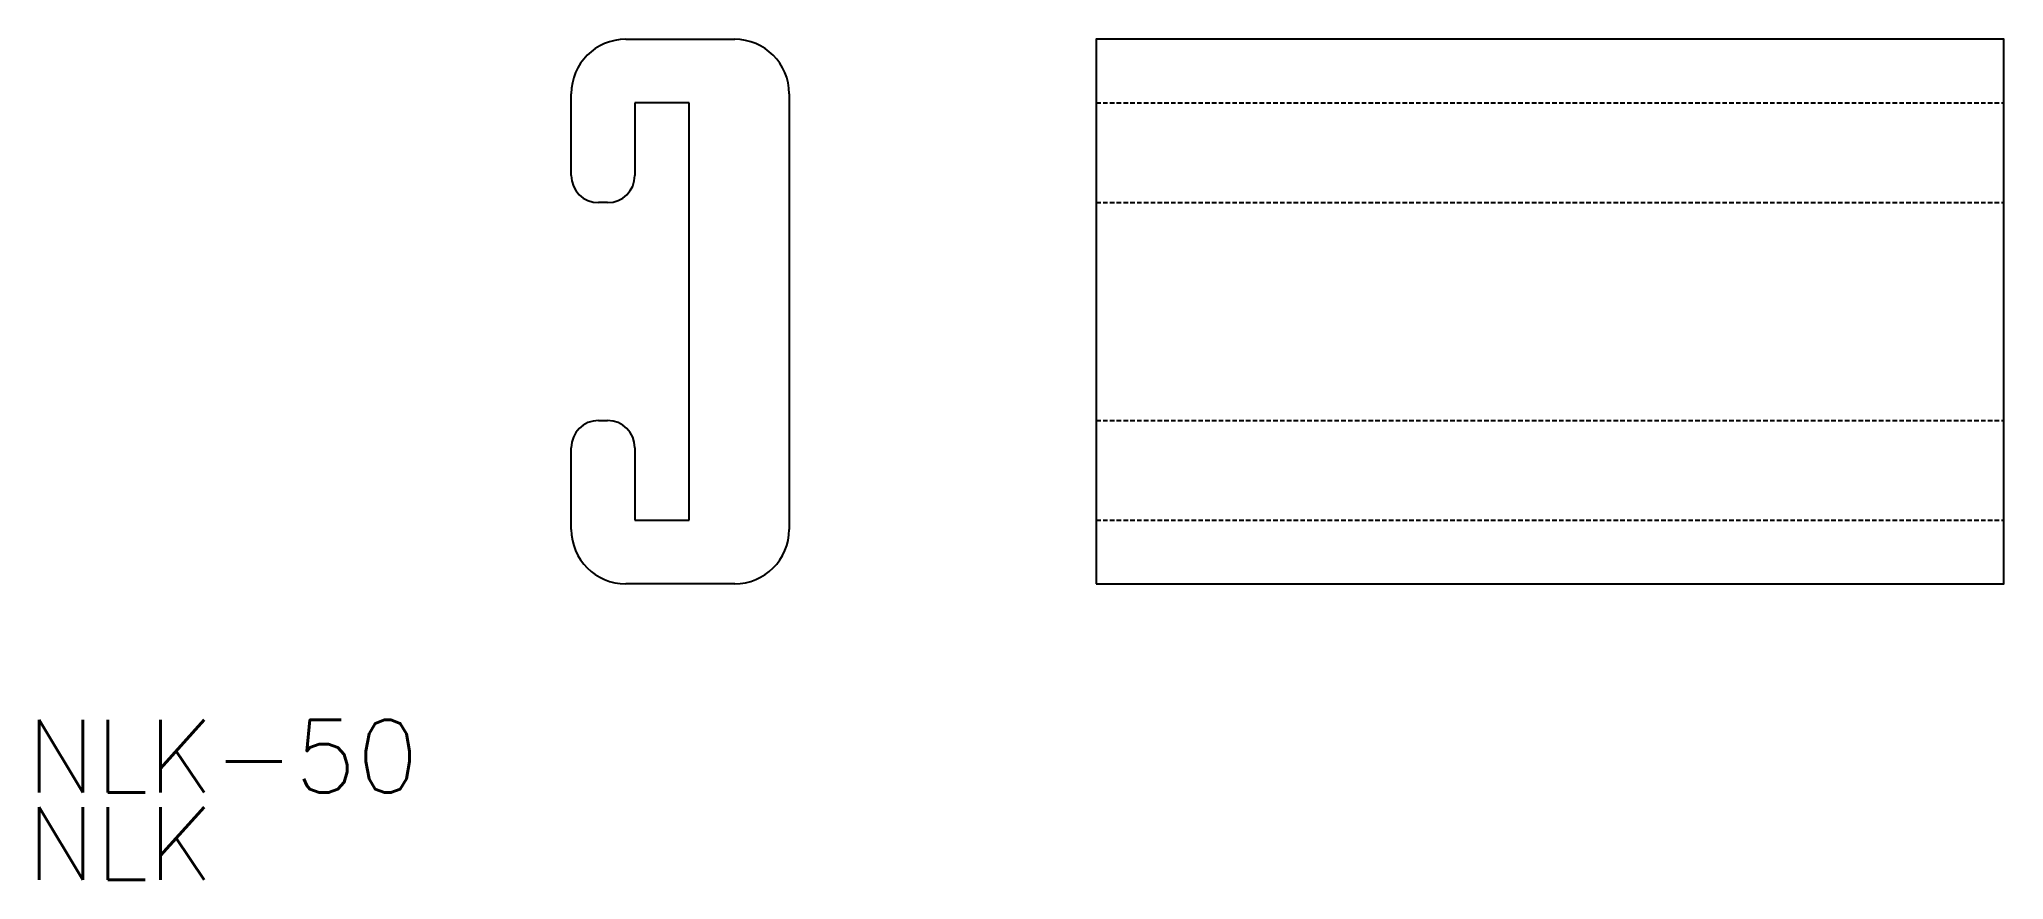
# Model space of a CAD drawing. Extents: x 21 to 129, y 35 to 82.
import ezdxf

# ---------------------------------------------------------------- set-up
doc = ezdxf.new("R2010")
doc.units = 0
doc.linetypes.add('HIDDEN', pattern=[0.375, 0.25, -0.125])
doc.layers.get('0').update_dxf_attribs({"linetype": 'CONTINUOUS'})
doc.styles.get("Standard").update_dxf_attribs({"font": 'txt.shx', "bigfont": 'extfont.shx'})

msp = doc.modelspace()

# ---------------------------------------------------------------- linework, layer by layer
for p, q in [((53, 81.5), (59, 81.5)), ((50, 74), (50, 78.5)), ((56.5, 78), (53.5, 78)), ((53.5, 78), (53.5, 74)), ((56.5, 55), (56.5, 78)), ((62, 78.5), (62, 54.5)), ((52, 72.5), (51.5, 72.5)), ((51.5, 60.5), (52, 60.5)), ((50, 54.5), (50, 59)), ((53.5, 59), (53.5, 55)), ((53.5, 55), (56.5, 55)), ((59, 51.5), (53, 51.5))]:
    msp.add_line(p, q)
at = {"color": 6, "linetype": 'HIDDEN'}
for p, q in [((78.922437, 78), (128.922437, 78)), ((78.922437, 72.5), (128.922437, 72.5)), ((78.922437, 60.5), (128.922437, 60.5)), ((78.922437, 55), (128.922437, 55))]:
    msp.add_line(p, q, dxfattribs=at)
msp.add_lwpolyline([(78.922437, 51.5), (128.922437, 51.5), (128.922437, 81.5), (78.922437, 81.5)], close=True)
for centre, radius, start, end in [((53, 78.5), 3, 90, 180), ((59, 78.5), 3, 0, 90), ((51.5, 74), 1.5, 180, 270), ((52, 74), 1.5, 270, 0), ((51.5, 59), 1.5, 90, 180), ((52, 59), 1.5, 0, 90), ((53, 54.5), 3, 180, 270), ((59, 54.5), 3, 270, 0)]:
    msp.add_arc(centre, radius, start, end)

# ---------------------------------------------------------------- texts
for s, p in [('NLK-50', (20, 40)), ('NLK', (20, 35.2))]:
    msp.add_text(s, height=4).set_placement(p)

doc.saveas('drawing.dxf')
